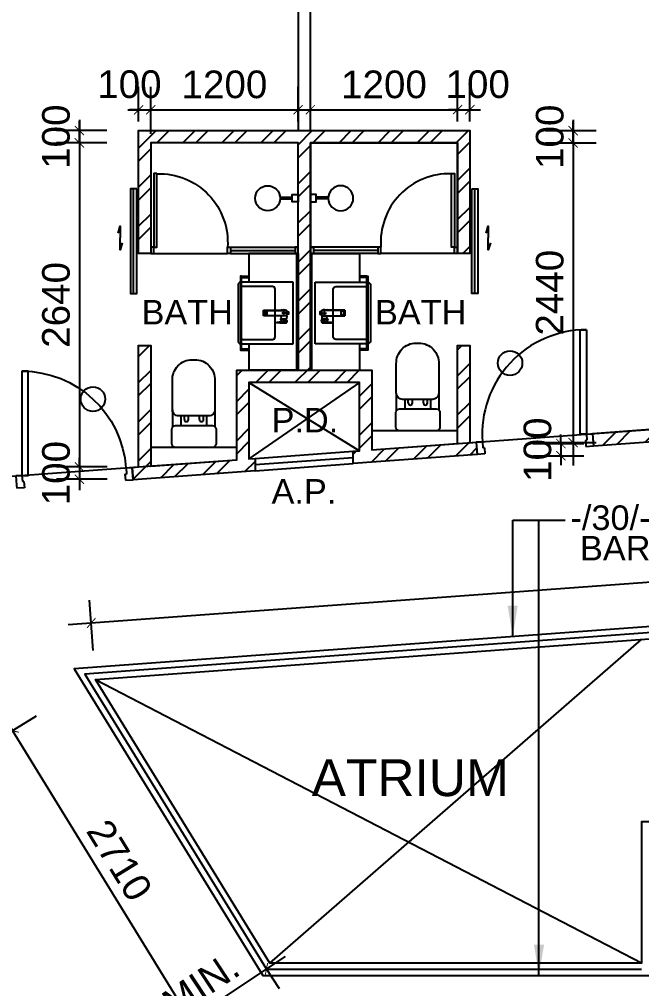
# Model space of a CAD drawing. Header units: millimetres. Extents: x 0 to 69068, y 299 to 37257.
# Drawn here: x 20179 to 25250, y 16415 to 24308 of the extents above; entities that cross this region are included whole.
import ezdxf
from ezdxf.enums import TextEntityAlignment as Align

# ---------------------------------------------------------------- set-up
doc = ezdxf.new("R2010")
doc.units = ezdxf.units.MM
doc.layers.get('Defpoints').update_dxf_attribs({"color": 8})
for name, color, linetype in [('arrow', 8, 'Continuous'), ('Default', 8, 'Continuous'), ('Door', 8, 'Continuous'), ('Dry Wall', 8, 'Continuous'), ('FSD', 8, 'Continuous'), ('GBP A.P.', 8, 'Continuous'), ('GBP Dim', 8, 'Continuous'), ('GBP Text 200', 8, 'Continuous'), ('GBP Text 250', 8, 'Continuous'), ('hatch', 8, 'Continuous'), ('LP-Furn built-in', 8, 'Continuous'), ('LP-Furn built-in 2', 8, 'Continuous'), ('LP-Sanitary', 8, 'Continuous'), ('LP-WC', 8, 'Continuous'), ('PD', 8, 'Continuous'), ('PD DOOR', 8, 'Continuous'), ('SMOKE BARRIER', 8, 'Continuous'), ('TEXT', 8, 'Continuous'), ('WALL-NEW', 8, 'Continuous'), ('WINDOW', 8, 'Continuous'), ('zzz-room mix', 8, 'Continuous')]:
    doc.layers.add(name, color=color, linetype=linetype)
doc.layers.add('LP-Nonplot', color=8, linetype='Continuous', plot=False)
doc.styles.add('BH', font='arial.ttf')
doc.styles.get("Standard").update_dxf_attribs({"font": 'arial.ttf'})
doc.dimstyles.new('200 GBP', dxfattribs={"dimscale": 1.5, "dimtxt": 150, "dimasz": 50, "dimexe": 125, "dimexo": 50, "dimgap": 50, "dimtad": 1, "dimdec": 0, "dimzin": 0, "dimdsep": 46, "dimtxsty": 'BH', "dimblk": 'ARCHTICK', "dimcen": 0.09, "dimdle": 125, "dimclrd": 9, "dimclre": 9, "dimclrt": 1, "dimadec": 0, "dimazin": 0, "dimtfac": 1, "dimtdec": 0, "dimtix": 1, "dimtmove": 2, "dimatfit": 3, "dimldrblk": 'ARCHTICK', "dimfxl": 300, "dimfxlon": 1, "dimtolj": 1, "dimtzin": 0, "dimarcsym": 0})
doc.dimstyles.get("Standard").update_dxf_attribs({"dimtxt": 0.18, "dimasz": 0.18, "dimexe": 0.18, "dimexo": 0.0625, "dimgap": 0.09, "dimtad": 0, "dimtih": 1, "dimtoh": 1, "dimdec": 4, "dimzin": 0, "dimdsep": 46, "dimtxsty": 'Standard', "dimcen": 0.09, "dimadec": 0, "dimazin": 0, "dimtfac": 1, "dimtdec": 4, "dimtofl": 0, "dimtmove": 0, "dimatfit": 3, "dimfxl": 1, "dimtolj": 1, "dimtzin": 0, "dimarcsym": 0})

# ---------------------------------------------------------------- blocks, each defined once
blk = doc.blocks.new('SEANNOT_GROUP2')
at = {"layer": 'Default'}
blk.add_line((81.5, 351.1), (81.5, 317.9), dxfattribs=at)
blk = doc.blocks.new('SEANNOT_GROUP3')
at = {"layer": 'Default'}
blk.add_line((99.8, 335.2), (63.8, 335.2), dxfattribs=at)
blk = doc.blocks.new('ghtfdgd')
at = {"layer": 'LP-Sanitary'}
for p, q in [((79214.2, -115039.6), (79218.2, -114994.6)), ((79220.2, -114994.6), (79217.1, -115027.9)), ((79220.2, -114994.6), (79218.2, -114994.6)), ((79218.9, -115183.4), (79220.2, -114994.6)), ((79261.1, -114994.6), (79220.2, -114994.6)), ((79230.7, -114993.6), (79230.7, -114979.6)), ((79231.2, -114979.1), (79250.2, -114979.1)), ((79250.2, -114994.1), (79231.2, -114994.1)), ((79238.9, -114994.1), (79238.9, -114994.6)), ((79242.4, -114994.6), (79242.4, -114994.1)), ((79250.7, -114979.6), (79250.7, -114993.6)), ((79263.2, -114994.6), (79261.1, -114994.6)), ((79261.1, -114994.6), (79262.4, -115183.4)), ((79264.2, -115027.9), (79261.1, -114994.6)), ((79263.2, -114994.6), (79288.7, -114996.6)), ((79263.2, -114994.6), (79267.1, -115039.6)), ((79288.7, -115037.7), (79288.7, -114996.6)), ((79317.3, -115002.9), (79318.9, -114997.5)), ((79318.7, -114997.4), (79318.9, -114997.5)), ((79319.3, -114997.6), (79318.9, -114997.4)), ((79318.9, -114997.5), (79319.4, -114997.7)), ((79319.4, -114997.7), (79319.4, -115044.7)), ((79319.8, -115045.3), (79319.8, -114998.3)), ((79217.1, -115027.9), (79214.2, -115039.6)), ((79217.1, -115039.6), (79214.2, -115039.6)), ((79215.7, -115019.1), (79215.7, -115005.6)), ((79215.7, -115005.6), (79217.2, -115005.6)), ((79217.5, -115184.4), (79217.1, -115027.9)), ((79264.2, -115027.9), (79263.8, -115184.4)), ((79264.2, -115027.9), (79267.1, -115039.6)), ((79267.1, -115039.6), (79264.2, -115039.6)), ((79288.7, -115037.7), (79267.1, -115039.6)), ((79290.7, -115009.4), (79290.7, -115000.9)), ((79290.7, -115009.6), (79290.7, -115009.4)), ((79290.7, -115010.3), (79290.7, -115009.6)), ((79290.7, -115044.4), (79290.7, -115010.3)), ((79290.7, -115044.7), (79290.7, -115044.4)), ((79290.9, -115010.4), (79310.4, -115018.6)), ((79290.9, -115010.4), (79290.9, -115044.5)), ((79290.9, -115044.5), (79310.4, -115036.3)), ((79310.7, -115017.8), (79291, -115009.5)), ((79291, -115009.5), (79291, -115009.5)), ((79291, -115009.5), (79291, -115009.5)), ((79291, -115044.9), (79310.7, -115036.6)), ((79310.4, -115018.6), (79310.5, -115018.7)), ((79310.4, -115036.3), (79310.5, -115036.2)), ((79310.5, -115018.7), (79310.5, -115027.4)), ((79310.5, -115036.2), (79310.5, -115027.4)), ((79310.7, -115017.8), (79314.8, -115009.2)), ((79313.5, -115028.9), (79313.5, -115020.8)), ((79313.5, -115020.8), (79317.3, -115050.9)), ((79313.5, -115028.9), (79313.5, -115036.9)), ((79313.5, -115036.9), (79317.3, -115075.5)), ((79313.5, -115037), (79317.3, -115075.5)), ((79315.2, -115010.7), (79313.6, -115020.4)), ((79313.6, -115020.5), (79313.6, -115020.4)), ((79317.3, -115050.5), (79313.6, -115020.5)), ((79315.2, -115010.7), (79317.3, -115050.4)), ((79318, -115050.2), (79316, -115010.5)), ((79319.4, -115044.7), (79317.3, -115002.9)), ((79317.3, -115050.4), (79317.3, -115050.5)), ((79317.3, -115051.4), (79317.3, -115063.3)), ((79317.3, -115075.1), (79317.3, -115063.3)), ((79317.7, -115051.6), (79318.9, -115052.3)), ((79317.7, -115063.5), (79317.7, -115051.6)), ((79317.7, -115063.5), (79317.7, -115075.4)), ((79317.7, -115075.4), (79318.9, -115074.8)), ((79319.4, -115051), (79318, -115050.2)), ((79318, -115076), (79319.3, -115075.3)), ((79318.9, -115074.8), (79318.9, -115052.3)), ((79319.4, -115044.7), (79319.4, -115051)), ((79319.8, -115051.6), (79319.8, -115045.3)), ((79319.8, -115051.9), (79319.8, -115051.6)), ((79319.8, -115051.9), (79319.8, -115074.4)), ((79319.8, -115074.4), (79319.8, -115074.6)), ((79225, -115154.8), (79225, -115173.1)), ((79255.3, -115153.8), (79226, -115153.8)), ((79255.3, -115154), (79226, -115154)), ((79256.3, -115173.1), (79256.3, -115154.8)), ((79218.9, -115183.4), (79217.5, -115184.4)), ((79217.5, -115184.4), (79263.8, -115184.4)), ((79262.4, -115183.4), (79218.9, -115183.4)), ((79226, -115174.1), (79255.3, -115174.1)), ((79262.4, -115183.4), (79263.8, -115184.4))]:
    blk.add_line(p, q, dxfattribs=at)
for centre, radius, start, end in [((79231.2, -114979.6), 0.5, 90, 180), ((79231.2, -114993.6), 0.5, 180, 270), ((79250.2, -114979.6), 0.5, 0, 90), ((79250.2, -114993.6), 0.5, 270, 0), ((79280.3, -115017.1), 20, 56.8024, 65.16541), ((79511, -115282.7), 357.7, 125.84981, 127.98251), ((79530.3, -115308.3), 389.7, 125.92638, 127.88363), ((79301.7, -114992.9), 0.28, 69.68638, 135.20106), ((79318.5, -114997.9), 0.689, 55.95421, 80.13248), ((79319, -114998.3), 0.8, 0.00654, 61.47672), ((79240.7, -115019.1), 25, 180, 185.74251), ((79280.3, -115017.1), 20, 294.83459, 301.61275), ((79290.9, -115000.9), 0.2, 127.85265, 180), ((79290.9, -115044.7), 0.2, 180.01397, 293.04704), ((79234, -109870), 5139.5, 270.63577, 270.89969), ((79227.2, -108854.2), 6155.7, 270.59451, 270.81562), ((79288.3, -115009.7), 2.67, 3.1953, 9.33669), ((79319.7, -114996.5), 23.1, 247.12521, 247.49949), ((79339.3, -115104.4), 73.6, 112.75714, 112.87481), ((79312.3, -115020.9), 1.23, 6.09456, 11.51592), ((79308.7, -115037.4), 4.84, 5.24499, 7.19277), ((79310.7, -115037.3), 2.83, 5.64545, 8.81471), ((79314, -115009.4), 0.822, 12.82151, 37.37855), ((79314.7, -115011.5), 2.53, 77.49723, 90.78809), ((79315.1, -115009.5), 0.509, 38.0096, 78.40522), ((84763.2, -116562.2), 5664.7, 164.02206, 164.08854), ((79313.8, -115010.5), 2.18, 358.67427, 36.2852), ((79317.8, -115050.7), 0.54, 62.22165, 149.68726), ((79305.3, -115051.3), 11.9, 359.62289, 2.1624), ((79313.2, -115075.2), 4.12, 356.11976, 1.38136), ((79317.8, -115075.5), 0.494, 177.69922, 295.85307), ((79318.6, -115075.3), 0.938, 181.08912, 220.22046), ((79315.7, -115050), 2.38, 342.31294, 353.97204), ((79317.3, -115050.2), 0.738, 359.2113, 2.9985), ((79319, -115074.6), 0.786, 294.19625, 0.49169), ((79319.1, -115051.6), 0.688, 1.5121, 63.73401)]:
    blk.add_arc(centre, radius, start, end, dxfattribs=at)
for centre, major_axis, ratio, start_param, end_param in [((79301.6, -114992.9), (0.117, -0.162), 0.844851, 2.109561, 3.167674), ((79318.4, -114998), (-0.211, -0.772), 0.117484, 2.694436, 3.141054), ((79318.5, -114998.1), (-0.382, -0.703), 0.237912, 2.705017, 3.14394), ((79319, -114998.3), (-0.382, -0.703), 0.237912, 2.705017, 3.141091), ((79319, -114998.3), (-0.8, 0), 0.876594, 3.141494, 4.164132), ((79290.9, -115000.9), (0.2, 0), 0.870233, 1.308042, 3.141593), ((79290.9, -115009.4), (0.2, 0), 0.870251, 1.333095, 3.141593), ((79290.9, -115010.3), (0.2, 0), 0.5, 3.141593, 4.712389), ((79290.9, -115044.4), (0.2, 0), 0.5, 3.141593, 4.712389), ((79290.9, -115000.9), (0.123, -0.158), 0.834595, 2.099205, 3.141593), ((79290.9, -115000.9), (0.123, -0.158), 0.834595, 3.141593, 3.165459), ((79290.9, -115010), (0.077, 0.836), 0.04975, 4.217846, 5.325586), ((79290.9, -115044.1), (-0.077, 0.836), 0.04975, 2.065339, 3.17308), ((79310.4, -115018.2), (-0.311, -0.737), 0.21898, 1.092037, 2.210933), ((79310.4, -115035.9), (-0.311, 0.737), 0.21898, 2.049556, 3.141593), ((79310.5, -115018.3), (-0.309, -0.738), 0.217421, 1.09135, 2.210755), ((79310.5, -115035.8), (-0.309, 0.738), 0.217421, 2.050243, 3.169648), ((79310.4, -115035.9), (-0.311, 0.737), 0.21898, 3.141593, 3.168451), ((79314.3, -115020.6), (-0.782, -0.167), 0.921627, 5.682069, 6.099643), ((79314.3, -115020.8), (-0.794, -0.099), 0.898005, 5.760928, 6.175764), ((79314.3, -115036.7), (0.793, 0.106), 0.789486, 3.026004, 3.133916), ((79314.3, -115036.9), (0.796, 0.077), 0.827125, 3.057559, 3.141593), ((79315.1, -115009.6), (0.173, 0.708), 0.018166, 0.444134, 0.918054), ((79315.3, -115009.6), (0.412, 0.321), 0.549065, 0.513637, 1.195391), ((79315.7, -115010.9), (-0.499, -0.026), 0.868619, 4.118709, 5.82428), ((79316.8, -115003.6), (0.961, -0.275), 0.902908, 1.271288, 1.565184), ((79317.8, -115050.6), (-0.5, -0.016), 0.857677, 4.139605, 5.842177), ((79317.8, -115050.9), (-0.5, -0.02), 0.273668, 4.356492, 6.23412), ((79317.8, -115063.3), (-0.5, 0), 0.5, 0.054498, 1.448623), ((79317.8, -115075.5), (-0.494, 0.079), 0.969108, 0.192451, 2.070079), ((79319, -115045.3), (-0.8, 0), 0.876594, 3.141494, 4.164132), ((79226, -115154.8), (-1, 0), 0.992546, 4.712389, 6.283185), ((79226, -115154.9), (1, 0), 0.890286, 1.570796, 3.141593), ((79255.3, -115154.8), (-1, 0), 0.992546, 3.141593, 4.712389), ((79255.3, -115154.9), (1, 0), 0.890286, 0, 1.570796), ((79226, -115173.1), (1, 0), 0.992546, 3.141593, 4.712389), ((79255.3, -115173.1), (1, 0), 0.992546, 4.712389, 6.283185)]:
    blk.add_ellipse(centre, major_axis=major_axis, ratio=ratio, start_param=start_param, end_param=end_param, dxfattribs=at)
for points, degree in [([(79301.8, -114992.7), (79301.7, -114992.6), (79301.7, -114992.7), (79301.6, -114992.7)], 3), ([(79318.6, -114997.3), (79316.3, -114996.6), (79310.7, -114995.1), (79301.8, -114992.7)], 3), ([(79313.5, -115028.9), (79313.5, -115028.4), (79313.4, -115028), (79312.3, -115027.4), (79311.4, -115027.4), (79310.5, -115027.4)], 5), ([(79317.9, -115075.9), (79317.9, -115076), (79318, -115076), (79318, -115075.9)], 3)]:
    blk.add_open_spline(points, degree=degree, dxfattribs=at)
for points, knots in [([(79301.6, -114992.7), (79301.9, -114992.8), (79302.2, -114992.9), (79302.5, -114993), (79305, -114993.6), (79307.5, -114994.3), (79310.1, -114995), (79312.9, -114995.8), (79315.8, -114996.6), (79318.7, -114997.4)], [0, 0, 0, 0, 0.051688, 0.051688, 0.051688, 0.494848, 0.494848, 0.494848, 1, 1, 1, 1]), ([(79318.7, -114997.4), (79318.6, -114997.5), (79318.6, -114997.7), (79318.5, -114997.9), (79318.2, -114999), (79317.9, -115000.1), (79317.5, -115001.2), (79317.4, -115001.7), (79317.2, -115002.2), (79317.1, -115002.7)], [0, 0, 0, 0, 0.095324, 0.095324, 0.095324, 0.707603, 0.707603, 0.707603, 1, 1, 1, 1]), ([(79291, -115009.5), (79291, -115009.5), (79290.9, -115009.5), (79290.8, -115009.6), (79290.7, -115009.6), (79290.7, -115009.6)], [0, 0, 0, 0, 0.5, 0.5, 1, 1, 1, 1]), ([(79291, -115000.7), (79291, -115000.8), (79291, -115000.8), (79291, -115000.9), (79291, -115001.2), (79291, -115001.4), (79291, -115001.7), (79291, -115002.7), (79291, -115003.8), (79291, -115004.8), (79291, -115006.3), (79291, -115007.8), (79291, -115009.2)], [0, 0, 0, 0, 0.02306, 0.02306, 0.02306, 0.115301, 0.115301, 0.115301, 0.484264, 0.484264, 0.484264, 1, 1, 1, 1]), ([(79310.5, -115018.7), (79310.9, -115018.8), (79311.2, -115019), (79311.9, -115019.4), (79312.2, -115019.7), (79312.8, -115020.1), (79313, -115020.3), (79313.4, -115020.5), (79313.5, -115020.5), (79313.5, -115020.7)], [0, 0, 0, 0, 0.25, 0.25, 0.5, 0.5, 0.75, 0.75, 1, 1, 1, 1]), ([(79310.5, -115036.2), (79310.9, -115036.1), (79311.2, -115035.9), (79311.9, -115035.6), (79312.2, -115035.5), (79312.8, -115035.6), (79313, -115035.7), (79313.4, -115036.2), (79313.5, -115036.5), (79313.5, -115036.8)], [0, 0, 0, 0, 0.25, 0.25, 0.5, 0.5, 0.75, 0.75, 1, 1, 1, 1]), ([(79313.6, -115020.4), (79313.5, -115020.2), (79313.5, -115020), (79313.3, -115019.6), (79313.2, -115019.3), (79312.7, -115018.8), (79312.3, -115018.6), (79311.6, -115018.2), (79311.2, -115018), (79310.8, -115017.9)], [0, 0, 0, 0, 0.25, 0.25, 0.5, 0.5, 0.75, 0.75, 1, 1, 1, 1]), ([(79310.8, -115036.5), (79311, -115036.5), (79311.3, -115036.3), (79311.8, -115036.2), (79312.2, -115036.1), (79312.5, -115036), (79312.8, -115036), (79313, -115036), (79313.1, -115036.1), (79313.2, -115036.2), (79313.4, -115036.3), (79313.5, -115036.6), (79313.5, -115036.7), (79313.5, -115036.8)], [0, 0, 0, 0, 0.124812, 0.2213171, 0.3092796, 0.3899271, 0.4711589, 0.5451559, 0.6166529, 0.6889172, 0.7974179, 0.8896188, 0.9816515, 0.9816515, 0.9816515, 0.9816515]), ([(79314.8, -115009.2), (79314.8, -115009.2), (79314.9, -115009.2), (79314.9, -115009.2), (79315, -115009.2), (79315, -115009.2), (79315.1, -115009.2), (79315.2, -115009.2)], [0, 0, 0, 0, 0.25, 0.25, 0.5, 0.5, 1, 1, 1, 1]), ([(79317.1, -115002.7), (79317, -115003), (79316.9, -115003.3), (79316.8, -115003.6), (79316.5, -115004.7), (79316.2, -115005.8), (79315.9, -115006.9), (79315.7, -115007.6), (79315.4, -115008.3), (79315.2, -115009)], [0, 0, 0, 0, 0.131954, 0.131954, 0.131954, 0.659772, 0.659772, 0.659772, 1, 1, 1, 1]), ([(79315.2, -115009.2), (79315.2, -115009.2), (79315.2, -115009.2), (79315.2, -115009.2), (79315.2, -115009.2), (79315.2, -115009.2)], [0, 0, 0, 0, 0.5, 0.5, 1, 1, 1, 1]), ([(79315.2, -115009.2), (79315.3, -115009.3), (79315.3, -115009.4), (79315.3, -115009.5), (79315.3, -115009.6), (79315.3, -115009.8), (79315.3, -115009.8), (79315.3, -115009.9), (79315.3, -115010), (79315.2, -115010.2), (79315.2, -115010.3), (79315.2, -115010.5), (79315.2, -115010.6), (79315.2, -115010.7)], [0, 0, 0, 0, 0.125, 0.125, 0.25, 0.25, 0.375, 0.375, 0.5, 0.5, 0.75, 0.75, 1, 1, 1, 1]), ([(79317.3, -115050.5), (79317.3, -115050.5), (79317.3, -115050.5), (79317.3, -115050.6), (79317.3, -115050.6), (79317.3, -115050.7), (79317.3, -115050.8), (79317.3, -115050.9)], [0, 0, 0, 0, 0.25, 0.25, 0.5, 0.5, 1, 1, 1, 1]), ([(79317.3, -115051.4), (79317.3, -115051.5), (79317.3, -115051.5), (79317.5, -115051.6), (79317.6, -115051.6), (79317.7, -115051.6)], [0, 0, 0, 0, 0.5, 0.5, 1, 1, 1, 1]), ([(79317.3, -115075.1), (79317.3, -115075.2), (79317.3, -115075.2), (79317.5, -115075.3), (79317.6, -115075.3), (79317.7, -115075.4)], [0, 0, 0, 0, 0.5, 0.5, 1, 1, 1, 1]), ([(79317.7, -115051.6), (79317.7, -115051.6), (79317.7, -115051.5), (79317.8, -115051.4), (79317.8, -115051.3), (79317.8, -115051.1), (79317.8, -115051), (79317.9, -115050.9), (79317.9, -115050.8), (79317.9, -115050.7)], [0, 0, 0, 0, 0.25, 0.25, 0.5, 0.5, 0.75, 0.75, 1, 1, 1, 1]), ([(79319.4, -115051), (79319.4, -115051), (79319.4, -115051), (79319.4, -115051), (79319.4, -115051), (79319.4, -115051), (79319.4, -115051), (79319.4, -115051.1), (79319.4, -115051.1), (79319.4, -115051.2), (79319.4, -115051.2), (79319.3, -115051.3), (79319.3, -115051.3), (79319.3, -115051.4), (79319.3, -115051.5), (79319.2, -115051.6), (79319.2, -115051.6), (79319.1, -115051.7), (79319.1, -115051.8), (79319, -115051.9), (79319, -115052), (79318.9, -115052.1), (79318.9, -115052.1), (79318.9, -115052.2), (79318.9, -115052.3), (79318.9, -115052.3), (79318.9, -115052.3), (79318.9, -115052.3), (79318.9, -115052.3), (79318.9, -115052.3), (79318.9, -115052.3)], [0, 0, 0, 0, 0.000034, 0.000034, 0.000034, 0.03445, 0.03445, 0.03445, 0.175251, 0.175251, 0.175251, 0.317196, 0.317196, 0.317196, 0.479622, 0.479622, 0.479622, 0.662074, 0.662074, 0.662074, 0.829132, 0.829132, 0.829132, 0.958486, 0.958486, 0.958486, 0.999966, 0.999966, 0.999966, 1, 1, 1, 1]), ([(79319.8, -115051.9), (79319.8, -115052), (79319.7, -115052), (79319.7, -115052.1), (79319.6, -115052.2), (79319.4, -115052.3), (79319.3, -115052.3), (79319.1, -115052.3), (79319, -115052.3), (79318.9, -115052.3)], [0, 0, 0, 0, 0.25, 0.25, 0.5, 0.5, 0.75, 0.75, 1, 1, 1, 1]), ([(79319.8, -115074.4), (79319.8, -115074.5), (79319.7, -115074.5), (79319.7, -115074.6), (79319.6, -115074.7), (79319.4, -115074.8), (79319.3, -115074.8), (79319.1, -115074.8), (79319, -115074.8), (79318.9, -115074.8)], [0, 0, 0, 0, 0.25, 0.25, 0.5, 0.5, 0.75, 0.75, 1, 1, 1, 1]), ([(79319.3, -115075.3), (79319.3, -115075.3), (79319.3, -115075.3), (79319.2, -115075.3), (79319.2, -115075.3), (79319.1, -115075.3), (79319.1, -115075.2), (79319, -115075.2), (79319, -115075.1), (79318.9, -115075.1), (79318.9, -115075), (79318.9, -115074.9), (79318.9, -115074.9), (79318.9, -115074.9), (79318.9, -115074.8), (79318.9, -115074.8), (79318.9, -115074.8), (79318.9, -115074.8), (79318.9, -115074.8)], [0.3296223, 0.3296223, 0.3296223, 0.3296223, 0.4796217, 0.4796217, 0.4796217, 0.6620737, 0.6620737, 0.6620737, 0.829132, 0.829132, 0.829132, 0.9584856, 0.9584856, 0.9584856, 0.9999655, 0.9999655, 0.9999655, 1, 1, 1, 1])]:
    blk.add_open_spline(points, degree=3, knots=knots, dxfattribs=at)
at = {"layer": 'LP-Nonplot'}
for name in ['SEANNOT_GROUP3', 'SEANNOT_GROUP2']:
    blk.add_blockref(name, (79159.1, -115352.3), dxfattribs=at)
blk = doc.blocks.new('SINK')
at = {"layer": 'LP-Sanitary'}
blk.add_line((-74936.8, -44774), (-75436.8, -44774), dxfattribs=at)
blk.add_lwpolyline([(-75436.8, -44774), (-75436.8, -45203.2, 0.414214), (-75416.8, -45223.2), (-74956.8, -45223.2, 0.414214), (-74936.8, -45203.2), (-74936.8, -44774)], format="xyb", dxfattribs=at)
blk.add_lwpolyline([(-75401.8, -44941.1), (-75401.8, -45183.3, 0.414117), (-75381.8, -45203.2), (-74991.8, -45203.2, 0.41431), (-74971.8, -45183.2), (-74971.8, -44941.1, 0.414117), (-74991.8, -44921.1), (-75381.8, -44921.1, 0.41431)], format="xyb", close=True, dxfattribs=at)
at = {"layer": 'LP-Furn built-in'}
blk.add_blockref('ghtfdgd', (-154427.4, 70168.1), dxfattribs=at)
blk = doc.blocks.new('pln_sink 1100x380')
at = {"ltscale": 1000}
for p, q in [((0, 0), (400, 0)), ((400, 0), (400, -235)), ((459.9, -184.9), (400, -184.9)), ((459.9, -194.9), (400, -194.9)), ((400, -735), (400, -950)), ((459.9, -776.6), (400, -776.6)), ((459.9, -786.6), (400, -786.6)), ((0, -950), (400, -950))]:
    blk.add_line(p, q, dxfattribs=at)
for points in [[(10, -950), (10, 0), (0, 0), (0, -950), (10, -950)], [(10, 0), (10, -950), (0, -950), (0, 0), (10, 0)]]:
    blk.add_lwpolyline(points, dxfattribs=at)
at = {"ltscale": 200}
blk.add_lwpolyline([(459.9, -184.9), (468.4, -184.9), (468.4, -786.6), (459.9, -786.6)], close=True, dxfattribs=at)
at = {"layer": 'LP-Furn built-in', "extrusion": (0, 0, -1), "zscale": -1, "rotation": 270}
blk.add_blockref('SINK', (44734, -75671.8), dxfattribs=at)
blk = doc.blocks.new('DR1CR2')
at = {"layer": 'Door'}
for p, q in [((-50, 0), (-50, -50)), ((-50, 0), (0, 0)), ((0, 0), (0, -75)), ((-62.5, -50), (-50, -50)), ((-62.5, -50), (-62.5, -100)), ((0, -75), (0, -100)), ((-62.5, -100), (0, -100))]:
    blk.add_line(p, q, dxfattribs=at)
blk = doc.blocks.new('pln_toilet')
for p, q in [((-170.1, -306.5), (-170.1, -171.6)), ((-78.2, -226.9), (-78.2, -256.5)), ((-45, -226.9), (-45, -256.5)), ((44.7, -226.9), (44.7, -256.5)), ((77.9, -226.9), (77.9, -256.5)), ((175.5, -306.5), (175.5, -165.2))]:
    blk.add_line(p, q)
for points in [[(180, -30), (180, -149.3, -0.414214), (150, -179.3), (-150, -179.3, -0.414214), (-180, -149.3), (-180, -30, -0.414214), (-150, 0), (150, 0, -0.414214)], [(175.5, -306.5), (175.5, -545.1, -0.424695), (14, -715.1), (-7.8, -715.1, -0.423698), (-170.1, -545.1), (-170.1, -306.5, -0.414214), (-120.1, -256.5), (125.5, -256.5, -0.414214)]]:
    blk.add_lwpolyline(points, format="xyb", close=True)
for points in [[(-101.9, -256.5), (-101.9, -179.3)], [(102.9, -179.3), (102.9, -256.5)]]:
    blk.add_lwpolyline(points)
for centre in [(-61.6, -226.9), (61.3, -226.9)]:
    blk.add_arc(centre, 16.6, 0, 180)
blk = doc.blocks.new('pln_shower head')
at = {"ltscale": 100}
for points in [[(101, 9.1), (200, 9.1)], [(101, -5.9), (200, -5.9)]]:
    blk.add_lwpolyline(points, dxfattribs=at)
at = {"ltscale": 0.5}
blk.add_lwpolyline([(248, 30.1), (248, -29.9), (200, -29.9), (200, 30.1)], close=True, dxfattribs=at)
at = {"ltscale": 100}
blk.add_circle((0, 0), 101.9, dxfattribs=at)
blk = doc.blocks.new('_ArchTick')
at = {"color": 0, "const_width": 0.1}
blk.add_lwpolyline([(0.5, 0.5), (-0.5, -0.5)], dxfattribs=at)
blk = doc.blocks.new('*D312')
at = {"layer": 'Defpoints', "color": 0, "transparency": 16777216}
for p in [(20799.4, 18931), (22219, 16622.5), (21542.5, 16206.5)]:
    blk.add_point(p, dxfattribs=at)
at = {"layer": 'GBP Dim', "color": 9, "lineweight": -2, "transparency": 16777216}
for p, q in [((20314.5, 18632.9), (19963.2, 18416.8)), ((20024.7, 18674.8), (21640.7, 16046.8)), ((21734.1, 16324.3), (21382.8, 16108.3))]:
    blk.add_line(p, q, dxfattribs=at)
at = {"layer": 'GBP Dim', "color": 9, "lineweight": -2, "transparency": 16777216, "xscale": 75, "yscale": 75, "zscale": 75}
for p, rotation in [((20122.9, 18515), 121.5887666786608), ((21542.5, 16206.5), 301.5887666786608)]:
    blk.add_blockref('_ArchTick', p, dxfattribs=dict(at, rotation=rotation))
at = {"layer": 'GBP Dim', "transparency": 16777216, "insert": (20994.4, 17460.2), "char_height": 225, "attachment_point": 5, "rotation": 301.58877, "style": 'BH'}
blk.add_mtext('\\A1;2710', dxfattribs=at)
blk = doc.blocks.new('*D313')
at = {"layer": 'Defpoints', "color": 0, "transparency": 16777216}
for p in [(40666.2, 20852.2), (40700, 20392.2), (20798.3, 18932.8)]:
    blk.add_point(p, dxfattribs=at)
at = {"layer": 'GBP Dim', "color": 9, "lineweight": -2, "transparency": 16777216}
for p, q in [((40682.7, 20627.8), (40652.5, 21039.2)), ((20577.6, 19379.1), (40853.2, 20866)), ((20781, 19168.4), (20750.9, 19579.8))]:
    blk.add_line(p, q, dxfattribs=at)
at = {"layer": 'GBP Dim', "color": 9, "lineweight": -2, "transparency": 16777216, "xscale": 75, "yscale": 75, "zscale": 75}
for p, rotation in [((40666.2, 20852.2), 4.194182783227751), ((20764.6, 19392.8), 184.1941827832277)]:
    blk.add_blockref('_ArchTick', p, dxfattribs=dict(at, rotation=rotation))
at = {"layer": 'GBP Dim', "transparency": 16777216, "insert": (29811.4, 20275.5), "char_height": 225, "attachment_point": 5, "rotation": 4.19418, "style": 'BH'}
blk.add_mtext('\\A1;19955', dxfattribs=at)
blk = doc.blocks.new('*D314')
at = {"layer": 'Defpoints', "color": 0, "transparency": 16777216}
for p in [(22220, 16622.5), (40700, 16622.5), (40700, 16059.7)]:
    blk.add_point(p, dxfattribs=at)
at = {"layer": 'GBP Dim', "color": 9, "lineweight": -2, "transparency": 16777216}
for p, q in [((22220, 16284.7), (22220, 15872.2)), ((40700, 16284.7), (40700, 15872.2)), ((22032.5, 16059.7), (40887.5, 16059.7))]:
    blk.add_line(p, q, dxfattribs=at)
at = {"layer": 'GBP Dim', "color": 9, "lineweight": -2, "transparency": 16777216, "xscale": 75, "yscale": 75, "zscale": 75, "rotation": 180}
blk.add_blockref('_ArchTick', (22220, 16059.7), dxfattribs=at)
at = {"layer": 'GBP Dim', "color": 9, "lineweight": -2, "transparency": 16777216, "xscale": 75, "yscale": 75, "zscale": 75}
blk.add_blockref('_ArchTick', (40700, 16059.7), dxfattribs=at)
at = {"layer": 'GBP Dim', "transparency": 16777216, "insert": (31460, 16249.6), "char_height": 225, "attachment_point": 5, "style": 'BH'}
blk.add_mtext('\\A1;18480', dxfattribs=at)
blk = doc.blocks.new('*D326')
at = {"layer": 'Defpoints', "color": 0, "transparency": 16777216}
for p in [(21250, 23571.8), (21150, 23402), (21250, 23302)]:
    blk.add_point(p, dxfattribs=at)
at = {"layer": 'GBP Dim', "color": 9, "lineweight": -2, "transparency": 16777216}
for p, q in [((21150, 23477), (21150, 23759.3)), ((21250, 23377), (21250, 23759.3)), ((21150, 23571.8), (21075, 23571.8)), ((21150, 23571.8), (21250, 23571.8)), ((21250, 23571.8), (21325, 23571.8))]:
    blk.add_line(p, q, dxfattribs=at)
at = {"layer": 'GBP Dim', "color": 9, "lineweight": -2, "transparency": 16777216, "xscale": 75, "yscale": 75, "zscale": 75}
blk.add_blockref('_ArchTick', (21150, 23571.8), dxfattribs=at)
at = {"layer": 'GBP Dim', "color": 9, "lineweight": -2, "transparency": 16777216, "xscale": 75, "yscale": 75, "zscale": 75, "rotation": 180}
blk.add_blockref('_ArchTick', (21250, 23571.8), dxfattribs=at)
at = {"layer": 'GBP Dim', "transparency": 16777216, "insert": (21075.4, 23778.9), "char_height": 225, "attachment_point": 5, "style": 'BH'}
blk.add_mtext('\\A1;100', dxfattribs=at)
blk = doc.blocks.new('*D327')
at = {"layer": 'Defpoints', "color": 0, "transparency": 16777216}
for p in [(22450, 23571.8), (21250, 23402), (22450, 23402)]:
    blk.add_point(p, dxfattribs=at)
at = {"layer": 'GBP Dim', "color": 9, "lineweight": -2, "transparency": 16777216}
for p, q in [((21250, 23477), (21250, 23759.3)), ((22450, 23477), (22450, 23759.3)), ((21062.5, 23571.8), (22637.5, 23571.8))]:
    blk.add_line(p, q, dxfattribs=at)
at = {"layer": 'GBP Dim', "color": 9, "lineweight": -2, "transparency": 16777216, "xscale": 75, "yscale": 75, "zscale": 75, "rotation": 180}
blk.add_blockref('_ArchTick', (21250, 23571.8), dxfattribs=at)
at = {"layer": 'GBP Dim', "color": 9, "lineweight": -2, "transparency": 16777216, "xscale": 75, "yscale": 75, "zscale": 75}
blk.add_blockref('_ArchTick', (22450, 23571.8), dxfattribs=at)
at = {"layer": 'GBP Dim', "transparency": 16777216, "insert": (21850, 23777.5), "char_height": 225, "attachment_point": 5, "style": 'BH'}
blk.add_mtext('\\A1;1200', dxfattribs=at)
blk = doc.blocks.new('*D436')
at = {"layer": 'Defpoints', "color": 0, "transparency": 16777216}
for p in [(23750, 23572.9), (22550, 23402), (23750, 23402)]:
    blk.add_point(p, dxfattribs=at)
at = {"layer": 'GBP Dim', "color": 9, "lineweight": -2, "transparency": 16777216}
for p, q in [((22550, 23477), (22550, 23760.4)), ((23750, 23477), (23750, 23760.4)), ((22362.5, 23572.9), (23937.5, 23572.9))]:
    blk.add_line(p, q, dxfattribs=at)
at = {"layer": 'GBP Dim', "color": 9, "lineweight": -2, "transparency": 16777216, "xscale": 75, "yscale": 75, "zscale": 75, "rotation": 180}
blk.add_blockref('_ArchTick', (22550, 23572.9), dxfattribs=at)
at = {"layer": 'GBP Dim', "color": 9, "lineweight": -2, "transparency": 16777216, "xscale": 75, "yscale": 75, "zscale": 75}
blk.add_blockref('_ArchTick', (23750, 23572.9), dxfattribs=at)
at = {"layer": 'GBP Dim', "transparency": 16777216, "insert": (23150, 23777.5), "char_height": 225, "attachment_point": 5, "style": 'BH'}
blk.add_mtext('\\A1;1200', dxfattribs=at)
blk = doc.blocks.new('*D328')
at = {"layer": 'Defpoints', "color": 0, "transparency": 16777216}
for p in [(23850, 23572.9), (23750, 23402), (23850, 23402)]:
    blk.add_point(p, dxfattribs=at)
at = {"layer": 'GBP Dim', "color": 9, "lineweight": -2, "transparency": 16777216}
for p, q in [((23750, 23477), (23750, 23760.4)), ((23850, 23477), (23850, 23760.4)), ((23750, 23572.9), (23675, 23572.9)), ((23750, 23572.9), (23850, 23572.9)), ((23850, 23572.9), (23925, 23572.9))]:
    blk.add_line(p, q, dxfattribs=at)
at = {"layer": 'GBP Dim', "color": 9, "lineweight": -2, "transparency": 16777216, "xscale": 75, "yscale": 75, "zscale": 75}
blk.add_blockref('_ArchTick', (23750, 23572.9), dxfattribs=at)
at = {"layer": 'GBP Dim', "color": 9, "lineweight": -2, "transparency": 16777216, "xscale": 75, "yscale": 75, "zscale": 75, "rotation": 180}
blk.add_blockref('_ArchTick', (23850, 23572.9), dxfattribs=at)
at = {"layer": 'GBP Dim', "transparency": 16777216, "insert": (23913.9, 23778.9), "char_height": 225, "attachment_point": 5, "style": 'BH'}
blk.add_mtext('\\A1;100', dxfattribs=at)
blk = doc.blocks.new('*D332')
at = {"layer": 'Defpoints', "color": 0, "transparency": 16777216}
for p in [(23750, 23302), (23850, 20862.1), (24692.1, 20862.1)]:
    blk.add_point(p, dxfattribs=at)
at = {"layer": 'GBP Dim', "color": 9, "lineweight": -2, "transparency": 16777216}
for p, q in [((24692.1, 23489.5), (24692.1, 20674.6)), ((24467.1, 23302), (24879.6, 23302)), ((24467.1, 20862.1), (24879.6, 20862.1))]:
    blk.add_line(p, q, dxfattribs=at)
at = {"layer": 'GBP Dim', "color": 9, "lineweight": -2, "transparency": 16777216, "xscale": 75, "yscale": 75, "zscale": 75}
for p, rotation in [((24692.1, 23302), 90), ((24692.1, 20862.1), 270)]:
    blk.add_blockref('_ArchTick', p, dxfattribs=dict(at, rotation=rotation))
at = {"layer": 'GBP Dim', "transparency": 16777216, "insert": (24502.2, 22082.1), "char_height": 225, "attachment_point": 5, "rotation": 90, "style": 'BH'}
blk.add_mtext('\\A1;2440', dxfattribs=at)
blk = doc.blocks.new('*D333')
at = {"layer": 'Defpoints', "color": 0, "transparency": 16777216}
for p in [(23750.3, 20853.8), (23757.6, 20754), (24592.1, 20754)]:
    blk.add_point(p, dxfattribs=at)
at = {"layer": 'GBP Dim', "color": 9, "lineweight": -2, "transparency": 16777216}
for p, q in [((24592.1, 20853.8), (24592.1, 20928.8)), ((24367.1, 20853.8), (24779.6, 20853.8)), ((24592.1, 20853.8), (24592.1, 20754)), ((24367.1, 20754), (24779.6, 20754)), ((24592.1, 20754), (24592.1, 20679))]:
    blk.add_line(p, q, dxfattribs=at)
at = {"layer": 'GBP Dim', "color": 9, "lineweight": -2, "transparency": 16777216, "xscale": 75, "yscale": 75, "zscale": 75}
for p, rotation in [((24592.1, 20853.8), 270), ((24592.1, 20754), 90)]:
    blk.add_blockref('_ArchTick', p, dxfattribs=dict(at, rotation=rotation))
at = {"layer": 'GBP Dim', "transparency": 16777216, "insert": (24402.2, 20803.9), "char_height": 225, "attachment_point": 5, "rotation": 90, "style": 'BH'}
blk.add_mtext('\\A1;100', dxfattribs=at)
blk = doc.blocks.new('*D334')
at = {"layer": 'Defpoints', "color": 0, "transparency": 16777216}
for p in [(21150, 23303), (20667.7, 20663.1), (21150, 20663.1)]:
    blk.add_point(p, dxfattribs=at)
at = {"layer": 'GBP Dim', "color": 9, "lineweight": -2, "transparency": 16777216}
for p, q in [((20667.7, 23490.5), (20667.7, 20475.6)), ((20892.7, 23303), (20480.2, 23303)), ((20892.7, 20663.1), (20480.2, 20663.1))]:
    blk.add_line(p, q, dxfattribs=at)
at = {"layer": 'GBP Dim', "color": 9, "lineweight": -2, "transparency": 16777216, "xscale": 75, "yscale": 75, "zscale": 75}
for p, rotation in [((20667.7, 23303), 90), ((20667.7, 20663.1), 270)]:
    blk.add_blockref('_ArchTick', p, dxfattribs=dict(at, rotation=rotation))
at = {"layer": 'GBP Dim', "transparency": 16777216, "insert": (20477.8, 21983.1), "char_height": 225, "attachment_point": 5, "rotation": 90, "style": 'BH'}
blk.add_mtext('\\A1;2640', dxfattribs=at)
blk = doc.blocks.new('*D335')
at = {"layer": 'Defpoints', "color": 0, "transparency": 16777216}
for p in [(21150, 20663.1), (20667.8, 20563.4), (21157.2, 20563.4)]:
    blk.add_point(p, dxfattribs=at)
at = {"layer": 'GBP Dim', "color": 9, "lineweight": -2, "transparency": 16777216}
for p, q in [((20667.8, 20663.1), (20667.8, 20738.1)), ((20892.8, 20663.1), (20480.3, 20663.1)), ((20667.8, 20663.1), (20667.8, 20563.4)), ((20892.8, 20563.4), (20480.3, 20563.4)), ((20667.8, 20563.4), (20667.8, 20488.4))]:
    blk.add_line(p, q, dxfattribs=at)
at = {"layer": 'GBP Dim', "color": 9, "lineweight": -2, "transparency": 16777216, "xscale": 75, "yscale": 75, "zscale": 75}
for p, rotation in [((20667.8, 20663.1), 270), ((20667.8, 20563.4), 90)]:
    blk.add_blockref('_ArchTick', p, dxfattribs=dict(at, rotation=rotation))
at = {"layer": 'GBP Dim', "transparency": 16777216, "insert": (20478, 20613.2), "char_height": 225, "attachment_point": 5, "rotation": 90, "style": 'BH'}
blk.add_mtext('\\A1;100', dxfattribs=at)
blk = doc.blocks.new('*D437')
at = {"layer": 'Defpoints', "color": 0, "transparency": 16777216}
for p in [(22191.7, 16572.5), (22191.7, 16572.5), (20675, 15572.5)]:
    blk.add_point(p, dxfattribs=at)
at = {"layer": 'GBP Dim', "color": 9, "lineweight": -2, "transparency": 16777216}
for p, q in [((20518.5, 15469.3), (22348.2, 16675.7)), ((22191.7, 16572.5), (22294.9, 16415.9)), ((20675, 15572.5), (20778.2, 15415.9))]:
    blk.add_line(p, q, dxfattribs=at)
at = {"layer": 'GBP Dim', "color": 9, "lineweight": -2, "transparency": 16777216, "xscale": 75, "yscale": 75, "zscale": 75}
for p, rotation in [((22191.7, 16572.5), 33.3987007927451), ((20675, 15572.5), 213.3987007927451)]:
    blk.add_blockref('_ArchTick', p, dxfattribs=dict(at, rotation=rotation))
at = {"layer": 'GBP Dim', "transparency": 16777216, "insert": (21328.8, 16231), "char_height": 225, "attachment_point": 5, "rotation": 33.3987, "style": 'BH'}
blk.add_mtext('\\A1;1550 MIN.', dxfattribs=at)
blk = doc.blocks.new('*D407')
at = {"layer": 'Defpoints', "color": 0, "transparency": 16777216}
for p in [(20667.7, 23403), (21150, 23403), (21150, 23303)]:
    blk.add_point(p, dxfattribs=at)
at = {"layer": 'GBP Dim', "color": 9, "lineweight": -2, "transparency": 16777216}
for p, q in [((20667.7, 23403), (20667.7, 23478)), ((20892.7, 23403), (20480.2, 23403)), ((20667.7, 23303), (20667.7, 23403)), ((20892.7, 23303), (20480.2, 23303)), ((20667.7, 23303), (20667.7, 23228))]:
    blk.add_line(p, q, dxfattribs=at)
at = {"layer": 'GBP Dim', "color": 9, "lineweight": -2, "transparency": 16777216, "xscale": 75, "yscale": 75, "zscale": 75}
for p, rotation in [((20667.7, 23403), 270), ((20667.7, 23303), 90)]:
    blk.add_blockref('_ArchTick', p, dxfattribs=dict(at, rotation=rotation))
at = {"layer": 'GBP Dim', "transparency": 16777216, "insert": (20477.8, 23353), "char_height": 225, "attachment_point": 5, "rotation": 90, "style": 'BH'}
blk.add_mtext('\\A1;100', dxfattribs=at)
blk = doc.blocks.new('*D408')
at = {"layer": 'Defpoints', "color": 0, "transparency": 16777216}
for p in [(23850, 23402), (24692.1, 23402), (23750, 23302)]:
    blk.add_point(p, dxfattribs=at)
at = {"layer": 'GBP Dim', "color": 9, "lineweight": -2, "transparency": 16777216}
for p, q in [((24692.1, 23402), (24692.1, 23477)), ((24467.1, 23402), (24879.6, 23402)), ((24692.1, 23302), (24692.1, 23402)), ((24467.1, 23302), (24879.6, 23302)), ((24692.1, 23302), (24692.1, 23227))]:
    blk.add_line(p, q, dxfattribs=at)
at = {"layer": 'GBP Dim', "color": 9, "lineweight": -2, "transparency": 16777216, "xscale": 75, "yscale": 75, "zscale": 75}
for p, rotation in [((24692.1, 23402), 270), ((24692.1, 23302), 90)]:
    blk.add_blockref('_ArchTick', p, dxfattribs=dict(at, rotation=rotation))
at = {"layer": 'GBP Dim', "transparency": 16777216, "insert": (24502.2, 23352), "char_height": 225, "attachment_point": 5, "rotation": 90, "style": 'BH'}
blk.add_mtext('\\A1;100', dxfattribs=at)

msp = doc.modelspace()

# ---------------------------------------------------------------- hatches: boundary and pattern name
at = {"layer": 'hatch'}
h = msp.add_hatch(dxfattribs=at)
h.set_pattern_fill('ANSI32', color=256, scale=600, style=0)
h.set_pattern_definition([(45, (-2500, -11527.6), (-159.099, 159.099), []), (45, (-2393.93, -11527.6), (-159.099, 159.099), [])])
h.paths.add_polyline_path([(23750.3, 20853.8), (23750, 21652), (23850, 21652), (23850, 20861.1), (23902.5, 20864.9), (23909.9, 20765.2), (22900.1, 20691.2), (22900.1, 20791.4), (22950, 20795.1), (22950, 21352.1), (22050, 21352.1), (22050, 20729.1), (22099.9, 20732.8), (22099.9, 20632.5), (21104.8, 20559.5), (21097.5, 20659.3), (21150, 20663.1), (21150, 21652), (21250, 21652), (21250, 20670.4), (21950, 20721.8), (21950, 21452.1), (22450, 21452.1), (22450, 23302), (21250, 23302), (21250, 22402), (21150, 22402), (21150, 23402), (23850, 23402), (23850, 22402), (23750, 22402), (23750, 23302), (22550, 23302), (22550, 21452.1), (23050, 21452.1), (23050, 20802.4)])
h = msp.add_hatch(dxfattribs=at)
h.set_pattern_fill('ANSI32', color=256, scale=600, style=0)
h.set_pattern_definition([(45, (319472.65, -97324.77), (-159.09903, 159.09903), []), (45, (319578.72, -97324.77), (-159.09903, 159.09903), [])])
h.paths.add_polyline_path([(24850, 20934.4), (24857.3, 20834.7), (26157.3, 20930), (26150, 21029.8)])

# ---------------------------------------------------------------- linework, layer by layer
at = {"layer": 'Door'}
for points in [[(24800.1, 21780.8, 0.43582), (23952.4, 20868.6)], [(20199.9, 21443.4, -0.392932), (21047.6, 20655.6)]]:
    msp.add_lwpolyline(points, format="xyb", dxfattribs=at)
for points in [[(24800.1, 21780.8), (24800.1, 20930.8), (24750.1, 20930.8), (24750.1, 21780.8), (24800.1, 21780.8)], [(20199.9, 21443.4), (20199.9, 20593.4), (20249.9, 20593.4), (20249.9, 21443.4), (20199.9, 21443.4)]]:
    msp.add_lwpolyline(points, dxfattribs=at)
at = {"layer": 'Dry Wall'}
msp.add_lwpolyline([(22550, 23402), (22550, 26115.5), (22450, 26108.1), (22450, 23402)], dxfattribs=at)
at = {"layer": 'FSD'}
for centre in [(24177.5, 21509.4), (20778.5, 21216.1)]:
    msp.add_circle(centre, 100, dxfattribs=at)
at = {"layer": 'hatch', "ltscale": 50}
for p, q in [((22220, 16622.5), (25250, 19259.2)), ((25250, 16622.5), (20799.4, 18931))]:
    msp.add_line(p, q, dxfattribs=at)
at = {"layer": 'LP-Furn built-in 2'}
for points in [[(21134.9, 22927), (21084.9, 22927), (21084.9, 22077), (21134.9, 22077)], [(23865.1, 22927), (23915.1, 22927), (23915.1, 22077), (23865.1, 22077)]]:
    msp.add_lwpolyline(points, close=True, dxfattribs=at)
for points in [[(21109.9, 22077), (21109.9, 22927)], [(23890.1, 22077), (23890.1, 22927)], [(20982.8, 22567.8), (21000, 22625.4), (21000, 22528.1)], [(23982.8, 22567.8), (24000, 22625.4), (24000, 22528.1)], [(21017.2, 22488.4), (21000, 22430.9), (21000, 22528.1)], [(24017.2, 22488.4), (24000, 22430.9), (24000, 22528.1)]]:
    msp.add_lwpolyline(points, dxfattribs=at)
at = {"layer": 'LP-Sanitary'}
for points in [[(22450, 22402), (22450, 23302), (21250, 23302), (21250, 22452)], [(22550, 22402), (22550, 23302), (23750, 23302), (23750, 22402)], [(21900, 22452), (22450, 22452), (22450, 22452)], [(21900, 22402), (22450, 22402), (22450, 22427)], [(21900, 22427), (22425, 22427)], [(22450, 22452), (22425, 22452), (22425, 22402), (22450, 22402), (22450, 22452)], [(23100, 22452), (22550, 22452), (22550, 22452)], [(22550, 22452), (22575, 22452), (22575, 22402), (22550, 22402), (22550, 22452)], [(23100, 22402), (22550, 22402), (22550, 22427)], [(23100, 22427), (22575, 22427)], [(21275, 22402), (21875, 22402)], [(23775, 22402), (23125, 22402)]]:
    msp.add_lwpolyline(points, dxfattribs=at)
for points in [[(21300, 23052), (21275, 23052), (21275, 22452), (21300, 22452)], [(23700, 23052), (23725, 23052), (23725, 22452), (23700, 22452)], [(21275, 22452), (21250, 22452), (21250, 22402), (21275, 22402)], [(21875, 22452), (21900, 22452), (21900, 22402), (21875, 22402)], [(23125, 22452), (23100, 22452), (23100, 22402), (23125, 22402)], [(23725, 22452), (23750, 22452), (23750, 22402), (23725, 22402)]]:
    msp.add_lwpolyline(points, close=True, dxfattribs=at)
for points in [[(21300, 23051.5, -0.444386), (21875, 22452)], [(23700, 23051.5, 0.444386), (23125, 22452)]]:
    msp.add_lwpolyline(points, format="xyb", dxfattribs=at)
at = {"layer": 'LP-WC'}
for points in [[(23750, 20957.5), (23050, 20957.5)], [(21952.5, 20821.9), (21250, 20821.9)]]:
    msp.add_lwpolyline(points, dxfattribs=at)
at = {"layer": 'PD', "ltscale": 20}
for points in [[(22050, 21352.1), (22950, 20795.1)], [(22950, 21352.1), (22050, 20729.1)]]:
    msp.add_lwpolyline(points, dxfattribs=at)
at = {"layer": 'PD'}
for points in [[(22099.9, 20732.8), (22900.1, 20791.4)], [(22099.9, 20632.5), (22900.1, 20691.2)]]:
    msp.add_lwpolyline(points, dxfattribs=at)
at = {"layer": 'PD DOOR'}
msp.add_lwpolyline([(22099.9, 20682.6), (22900.1, 20741.3)], dxfattribs=at)
at = {"layer": 'SMOKE BARRIER', "ltscale": 1000}
msp.add_lwpolyline([(34750, 16522.5), (40800, 16522.5), (40800, 20499.8), (20625.2, 19020.3), (22163.7, 16522.5)], close=True, dxfattribs=at)
at = {"layer": 'WALL-NEW'}
for points in [[(23750, 20853.7), (23750, 21652), (23850, 21652), (23850, 20861.1), (23902.5, 20864.9), (23909.9, 20765.2), (22900.1, 20691.2), (22900.1, 20791.4), (22950, 20795.1), (22950, 21352.1), (22050, 21352.1), (22050, 20729.1), (22099.9, 20732.8), (22099.9, 20632.5), (21104.8, 20559.5), (21097.5, 20659.3), (21150, 20663.1), (21150, 21652), (21250, 21652), (21250, 20670.4), (21950, 20721.8), (21950, 21452.1), (22450, 21452.1), (22450, 23302), (21250, 23302), (21250, 22402), (21150, 22402), (21150, 23402), (23850, 23402), (23850, 22402), (23750, 22402), (23750, 23302), (22550, 23302), (22550, 21452.1), (23050, 21452.1), (23050, 20802.4), (23750, 20853.7)], [(24850, 20934.4), (24857.3, 20834.7), (26157.3, 20930), (26150, 21029.8), (24850, 20934.4)]]:
    msp.add_lwpolyline(points, dxfattribs=at)
at = {"layer": 'WINDOW'}
for points in [[(34750, 16572.5), (40750, 16572.5), (40750, 20446), (20710.9, 18976.5), (22191.7, 16572.5), (25250, 16572.5)], [(40700, 16622.5), (34750, 16622.5), (34750, 17772.5), (34250, 17772.5), (34250, 16622.5), (25750, 16622.5), (25750, 17772.5), (25250, 17772.5), (25250, 16622.5), (22219, 16622.5), (22219, 16622.5), (20798.3, 18932.8), (40700, 20392.2), (40700, 16622.5)]]:
    msp.add_lwpolyline(points, dxfattribs=at)
at = {"layer": 'zzz-room mix'}
msp.add_lwpolyline([(19450, 20538.4), (21150, 20663.1), (21950, 20721.8), (21950, 21452.1), (23050, 21452.1), (23050, 20802.4), (27950, 21161.8), (27950, 21892.1), (29050, 21892.1), (29050, 21242.4), (30865, 21375.5), (30865, 22063.9), (31965, 22063.9), (31965, 21456.2), (37035, 21828)], dxfattribs=at)

# ---------------------------------------------------------------- block references
at = {"layer": 'Door', "rotation": 4.194154122729267}
msp.add_blockref('DR1CR2', (24850, 20934.4), dxfattribs=at)
at = {"layer": 'Door', "extrusion": (0, 0, -1), "zscale": -1, "rotation": 355.8058458772707}
msp.add_blockref('DR1CR2', (-23902.5, 20864.9), dxfattribs=at)
at = {"layer": 'Door', "extrusion": (0, 0, -1), "xscale": -1, "zscale": -1, "rotation": 355.8057885743348}
msp.add_blockref('DR1CR2', (-21097.5, 20659.3), dxfattribs=at)
at = {"layer": 'Door', "xscale": -1, "rotation": 4.194211425665273}
msp.add_blockref('DR1CR2', (20150, 20589.8), dxfattribs=at)
at = {"layer": 'LP-Sanitary'}
for name, p in [('pln_shower head', (22202, 22851.9)), ('pln_sink 1100x380', (22550, 22402))]:
    msp.add_blockref(name, p, dxfattribs=at)
at = {"layer": 'LP-Sanitary', "xscale": -1}
for name, p in [('pln_shower head', (22798, 22851.9)), ('pln_sink 1100x380', (22450, 22402))]:
    msp.add_blockref(name, p, dxfattribs=at)
at = {"layer": 'LP-Sanitary', "rotation": 180}
for p in [(23426.3, 20957.5), (21601.3, 20821.9)]:
    msp.add_blockref('pln_toilet', p, dxfattribs=at)

# ---------------------------------------------------------------- texts
at = {"layer": 'GBP A.P.', "style": 'BH'}
msp.add_text('A.P.', height=200, rotation=0.00004, dxfattribs=at).set_placement((22497.9, 20364.5), align=Align.CENTER)
at = {"layer": 'GBP Text 200', "style": 'BH'}
for p in [(21546.8, 21823.7), (23449.4, 21823.7)]:
    msp.add_text('BATH', height=200, dxfattribs=at).set_placement(p, align=Align.CENTER)
for s, p in [('-/30/- F.R.R. SMOKE', (24670.1, 20150.3)), (' BARRIER 450mm H. AT H/L', (24670.1, 19902))]:
    msp.add_text(s, height=200, dxfattribs=at).set_placement(p)
at = {"layer": 'GBP Text 250', "style": 'BH'}
msp.add_text('ATRIUM', height=300, dxfattribs=at).set_placement((23364.3, 17982.9), align=Align.CENTER)
at = {"layer": 'TEXT', "style": 'BH'}
msp.add_text('P.D.', height=200, rotation=0.00004, dxfattribs=at).set_placement((22505.8, 20944.3), align=Align.CENTER)

# ---------------------------------------------------------------- dimensions: what is measured, and where the dimension line sits
at = {"layer": 'GBP Dim'}
for base, p1, p2, picture, middle in [((21250, 23571.8), (21150, 23402), (21250, 23302), '*D326', (21075.4, 23778.9)), ((22450, 23571.8), (21250, 23402), (22450, 23402), '*D327', (21850, 23777.5)), ((23750, 23572.9), (22550, 23402), (23750, 23402), '*D436', (23150, 23777.5)), ((23850, 23572.9), (23750, 23402), (23850, 23402), '*D328', (23913.9, 23778.9))]:
    dim = msp.add_linear_dim(base=base, p1=p1, p2=p2, dimstyle='200 GBP', override={"dimclrt": 256, "dimfxl": 150}, dxfattribs=at)
    dim.commit()
    dim.dimension.update_dxf_attribs({"geometry": picture, "text_midpoint": middle, "dimtype": 160})
for base, p1, p2, picture, middle in [((20667.7, 23403), (21150, 23303), (21150, 23403), '*D407', (20477.8, 23353)), ((24692.1, 23402), (23750, 23302), (23850, 23402), '*D408', (24502.2, 23352)), ((20667.7, 20663.1), (21150, 23303), (21150, 20663.1), '*D334', (20477.8, 21983.1)), ((24692.1, 20862.1), (23750, 23302), (23850, 20862.1), '*D332', (24502.2, 22082.1)), ((24592.1, 20754), (23750.3, 20853.8), (23757.6, 20754), '*D333', (24402.2, 20803.9)), ((20667.8, 20563.4), (21150, 20663.1), (21157.2, 20563.4), '*D335', (20478, 20613.2))]:
    dim = msp.add_linear_dim(base=base, p1=p1, p2=p2, angle=90, dimstyle='200 GBP', override={"dimclrt": 256, "dimfxl": 150}, dxfattribs=at)
    dim.commit()
    dim.dimension.update_dxf_attribs({"geometry": picture, "text_midpoint": middle})
dim = msp.add_linear_dim(base=(40666.2, 20852.2), p1=(20798.3, 18932.8), p2=(40700, 20392.2), angle=4.19418, dimstyle='200 GBP', override={"dimclrt": 256, "dimfxl": 150}, dxfattribs=at)
dim.commit()
dim.dimension.update_dxf_attribs({"geometry": '*D313', "text_midpoint": (29811.4, 20275.5), "dimtype": 161})
dim = msp.add_aligned_dim(p1=(20799.4, 18931), p2=(22219, 16622.5), distance=-794.2, dimstyle='200 GBP', override={"dimclrt": 256, "dimfxl": 150}, dxfattribs=at)
dim.commit()
dim.dimension.update_dxf_attribs({"geometry": '*D312', "text_midpoint": (20994.4, 17460.2)})
dim = msp.add_aligned_dim(p1=(20675, 15572.5), p2=(22191.7, 16572.5), distance=0, text='1550 MIN.', dimstyle='200 GBP', override={"dimclrt": 256, "dimfxl": 150}, dxfattribs=at)
dim.commit()
dim.dimension.update_dxf_attribs({"geometry": '*D437', "text_midpoint": (21328.8, 16231)})
dim = msp.add_linear_dim(base=(40700, 16059.7), p1=(22220, 16622.5), p2=(40700, 16622.5), dimstyle='200 GBP', override={"dimclrt": 256, "dimfxl": 150}, dxfattribs=at)
dim.commit()
dim.dimension.update_dxf_attribs({"geometry": '*D314', "text_midpoint": (31460, 16249.6)})

# ---------------------------------------------------------------- leaders
at = {"layer": 'arrow'}
for points in [[(24199, 19283), (24199, 20229), (24413.4, 20229)], [(24413.4, 16522.5), (24413.4, 20229), (24627.8, 20229)]]:
    msp.add_leader(points, dimstyle='Standard', override={"dimscale": 2, "dimtxt": 200, "dimasz": 125, "dimexe": 166.67, "dimexo": 100, "dimgap": 100, "dimtih": 0, "dimtoh": 0, "dimdec": 0, "dimrnd": 5.001, "dimtxsty": 'BH', "dimdle": 166.666667, "dimclrd": 9, "dimclre": 9, "dimclrt": 1, "dimtdec": 0, "dimtix": 1, "dimtofl": 1, "dimtmove": 2, "dimfxl": 50}, dxfattribs=at)

doc.saveas('drawing.dxf')
